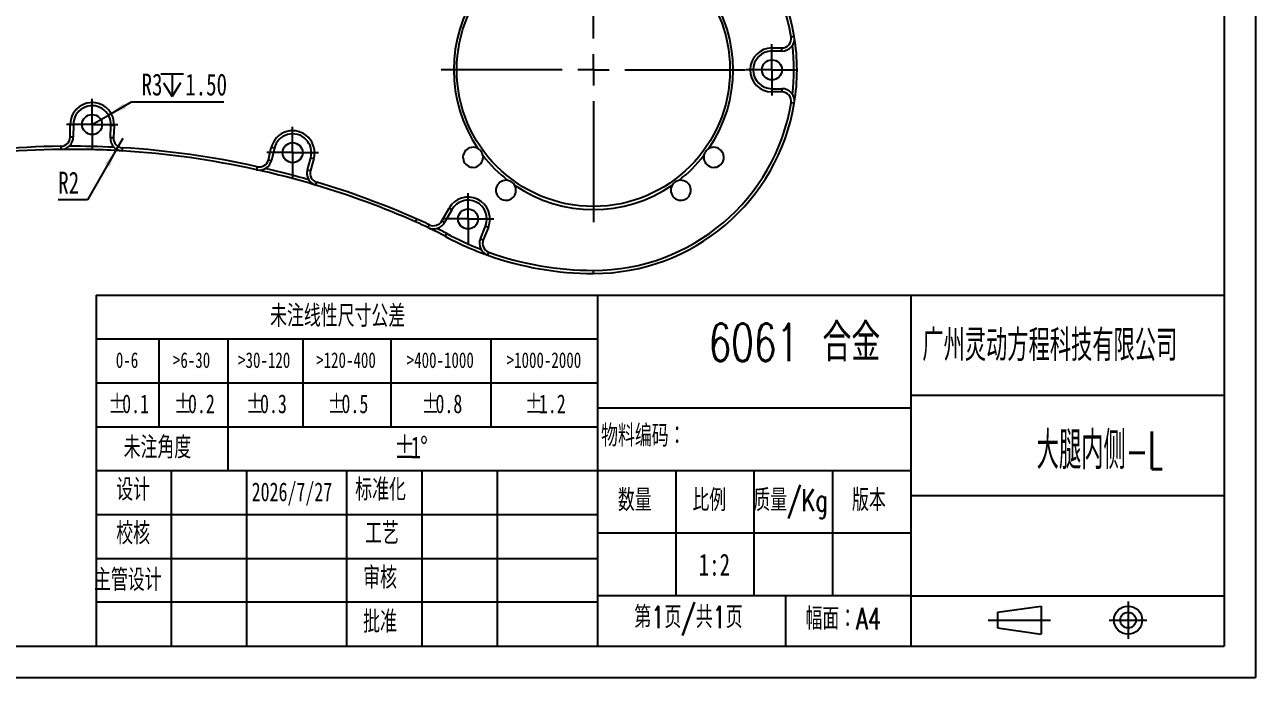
# Model space of a CAD drawing. Extents: x 0 to 297, y 0 to 210.
# Drawn here: x 100.6 to 297, y 0 to 104.2 of the extents above; entities that cross this region are included whole.
import ezdxf

# ---------------------------------------------------------------- set-up
doc = ezdxf.new("R2010")
doc.units = 0
doc.linetypes.add('SLD-中心线', pattern=[34.29, 30.48, -1.27, 1.27, -1.27])
doc.linetypes.add('SLD-实线', pattern=[0])
doc.layers.get('0').update_dxf_attribs({"linetype": 'CONTINUOUS'})
for name, color, linetype in [('中心线', 6, 'SLD-中心线'), ('图框', 7, 'SLD-实线'), ('尺寸线', 5, 'SLD-实线'), ('粗实线', 7, 'SLD-实线'), ('细实线', 7, 'SLD-实线')]:
    doc.layers.add(name, color=color, linetype=linetype)
doc.styles.add('SLDTEXTSTYLE0', font='TXT', dxfattribs={"width": 0.7, "bigfont": 'bigfont'})
doc.styles.add('SLDTEXTSTYLE1', font='TXT', dxfattribs={"width": 0.7})
doc.styles.add('SLDTEXTSTYLE2', font='TXT', dxfattribs={"width": 0.616621, "bigfont": 'bigfont'})
doc.styles.add('SLDTEXTSTYLE3', font='TXT', dxfattribs={"width": 0.538729, "bigfont": 'bigfont'})
doc.dimstyles.new('SLDDIMSTYLE8', dxfattribs={"dimtxt": 3.5, "dimasz": 3, "dimexe": 0, "dimexo": 0.0625, "dimgap": 0.875, "dimtad": 0, "dimtih": 1, "dimtoh": 1, "dimrnd": 1e-09, "dimzin": 12, "dimtxsty": 'SLDTEXTSTYLE1', "dimsah": 1, "dimcen": 0, "dimazin": 3, "dimtfac": 1, "dimtofl": 0, "dimtmove": 0, "dimatfit": 3, "dimtolj": 1, "dimtzin": 12})

# ---------------------------------------------------------------- blocks, each defined once
blk = doc.blocks.new('SW_TABLEANNOTATION_1')
at = {"layer": '细实线', "color": 0}
for p, q in [((0, 0), (0, -7)), ((0, 0), (5, 0)), ((5, 0), (10, 0)), ((10, 0), (21, 0)), ((21, 0), (33, 0)), ((33, 0), (47, 0)), ((47, 0), (63, 0)), ((63, 0), (80, 0)), ((80, 0), (80, -7)), ((0, -7), (0, -14)), ((0, -7), (5, -7)), ((5, -7), (10, -7)), ((10, -7), (10, -14)), ((10, -7), (21, -7)), ((21, -7), (21, -14)), ((21, -7), (33, -7)), ((33, -7), (33, -14)), ((33, -7), (47, -7)), ((47, -7), (47, -14)), ((47, -7), (63, -7)), ((63, -7), (63, -14)), ((63, -7), (80, -7)), ((80, -7), (80, -14)), ((0, -14), (0, -21)), ((0, -14), (5, -14)), ((5, -14), (10, -14)), ((10, -14), (10, -21)), ((10, -14), (21, -14)), ((21, -14), (21, -21)), ((21, -14), (33, -14)), ((33, -14), (33, -21)), ((33, -14), (47, -14)), ((47, -14), (47, -21)), ((47, -14), (63, -14)), ((63, -14), (63, -21)), ((63, -14), (80, -14)), ((80, -14), (80, -21)), ((0, -21), (0, -28)), ((0, -21), (5, -21)), ((5, -21), (10, -21)), ((10, -21), (21, -21)), ((21, -21), (21, -28)), ((21, -21), (21, -28)), ((21, -21), (33, -21)), ((33, -21), (47, -21)), ((47, -21), (63, -21)), ((63, -21), (80, -21)), ((80, -21), (80, -28)), ((0, -28), (5, -28)), ((5, -28), (10, -28)), ((10, -28), (21, -28)), ((21, -28), (33, -28)), ((33, -28), (47, -28)), ((47, -28), (63, -28)), ((63, -28), (80, -28))]:
    blk.add_line(p, q, dxfattribs=at)
at = {"layer": '细实线', "color": 0, "attachment_point": 1}
for s, insert, char_height, style in [('未注线性尺寸公差', (27.75, -1.56), 3.5, 'SLDTEXTSTYLE0'), ('0-6', (3.13, -9.12), 2.5, 'SLDTEXTSTYLE1'), ('>6-30', (12.24, -9.12), 2.5, 'SLDTEXTSTYLE1'), ('>30-120', (22.64, -9.12), 2.5, 'SLDTEXTSTYLE1'), ('>120-400', (35.1, -9.12), 2.5, 'SLDTEXTSTYLE1'), ('>400-1000', (49.55, -9.12), 2.5, 'SLDTEXTSTYLE1'), ('>1000-2000', (65.5, -9.12), 2.5, 'SLDTEXTSTYLE1'), ('%%p', (1.91, -15.84), 3, 'SLDTEXTSTYLE1'), ('%%p', (12.41, -15.84), 3, 'SLDTEXTSTYLE1'), ('%%p', (23.91, -15.84), 3, 'SLDTEXTSTYLE1'), ('%%p', (36.91, -15.84), 3, 'SLDTEXTSTYLE1'), ('%%p', (51.92, -15.84), 3, 'SLDTEXTSTYLE1'), ('%%p', (68.41, -15.84), 3, 'SLDTEXTSTYLE1'), ('0.1', (4.14, -15.84), 3, 'SLDTEXTSTYLE1'), ('0.2', (14.64, -15.84), 3, 'SLDTEXTSTYLE1'), ('0.3', (26.14, -15.84), 3, 'SLDTEXTSTYLE1'), ('0.5', (39.14, -15.84), 3, 'SLDTEXTSTYLE1'), ('0.8', (54.14, -15.84), 3, 'SLDTEXTSTYLE1'), ('1.2', (70.64, -15.84), 3, 'SLDTEXTSTYLE1'), ('未注角度', (4.38, -22.56), 3.5, 'SLDTEXTSTYLE0'), ('%%p', (47.57, -22.56), 3.5, 'SLDTEXTSTYLE1'), ('1', (50.17, -22.56), 3.5, 'SLDTEXTSTYLE1'), ('%%d', (51.7, -22.56), 3.5, 'SLDTEXTSTYLE1')]:
    blk.add_mtext(s, dxfattribs=dict(at, insert=insert, char_height=char_height, style=style))
blk = doc.blocks.new('SW_SYMBOL_HOLE_DEPTH')
at = {"layer": '尺寸线', "color": 0}
for p, q in [((0, 875), (800, 875)), ((400, 875), (400, 75)), ((100, 555), (400, 75)), ((700, 555), (400, 75))]:
    blk.add_line(p, q, dxfattribs=at)
blk = doc.blocks.new('_D_13')
at = {"layer": '尺寸线'}
for p, q in [((113.95, 89.73), (117.65, 91.86)), ((117.65, 91.86), (132.35, 91.86)), ((111.35, 88.23), (113.95, 89.73))]:
    blk.add_line(p, q, dxfattribs=at)
blk.add_solid([(113.95, 89.73), (116.77, 90.83), (116.33, 91.61)], dxfattribs=at)
at = {"layer": '尺寸线', "xscale": 0.004511737089201878, "yscale": 0.004511737089201878, "zscale": 0.004511737089201878}
blk.add_blockref('SW_SYMBOL_HOLE_DEPTH', (122.31, 92.38), dxfattribs=at)
at = {"layer": '尺寸线', "char_height": 3.5, "attachment_point": 1, "style": 'SLDTEXTSTYLE1'}
for s, insert in [('R3', (119.24, 96.37)), ('1.50', (126.21, 96.37))]:
    blk.add_mtext(s, dxfattribs=dict(at, insert=insert))
blk = doc.blocks.new('_D_14')
at = {"layer": '尺寸线'}
for p, q in [((116.25, 86.03), (115.25, 84.29)), ((115.25, 84.29), (110.59, 76.2)), ((110.59, 76.2), (105.94, 76.2))]:
    blk.add_line(p, q, dxfattribs=at)
blk.add_solid([(115.25, 84.29), (113.37, 81.92), (114.15, 81.47)], dxfattribs=at)
at = {"layer": '尺寸线', "insert": (105.94, 80.71), "char_height": 3.5, "attachment_point": 1, "style": 'SLDTEXTSTYLE1'}
blk.add_mtext('R2', dxfattribs=at)
blk = doc.blocks.new('SW_CENTERMARKSYMBOL_9')
at = {"layer": '中心线', "color": 0}
for p, q in [((0, 5), (0, 24.3)), ((0, 0), (0, 2.5)), ((-5, 0), (-24.3, 0)), ((0, 0), (-2.5, 0)), ((0, 0), (0, -2.5)), ((0, 0), (2.5, 0)), ((5, 0), (24.3, 0)), ((0, -5), (0, -24.3))]:
    blk.add_line(p, q, dxfattribs=at)
blk = doc.blocks.new('SW_CENTERMARKSYMBOL_12')
at = {"layer": '中心线', "color": 0}
for p, q in [((0, 2.5), (0, 4.1)), ((0, 0), (0, 2.5)), ((-2.5, 0), (-4.1, 0)), ((0, 0), (-2.5, 0)), ((0, 0), (0, -2.5)), ((0, 0), (2.5, 0)), ((2.5, 0), (4.1, 0)), ((0, -2.5), (0, -4.1))]:
    blk.add_line(p, q, dxfattribs=at)
blk = doc.blocks.new('SW_CENTERMARKSYMBOL_13')
at = {"layer": '中心线', "color": 0}
for p, q in [((0, 2.5), (0, 4.1)), ((0, 0), (0, 2.5)), ((-2.5, 0), (-4.1, 0)), ((0, 0), (-2.5, 0)), ((0, 0), (0, -2.5)), ((0, 0), (2.5, 0)), ((2.5, 0), (4.1, 0)), ((0, -2.5), (0, -4.1))]:
    blk.add_line(p, q, dxfattribs=at)
blk = doc.blocks.new('SW_CENTERMARKSYMBOL_14')
at = {"layer": '中心线', "color": 0}
for p, q in [((0, 2.5), (0, 4.1)), ((0, 0), (0, 2.5)), ((-2.5, 0), (-4.1, 0)), ((0, 0), (-2.5, 0)), ((0, 0), (0, -2.5)), ((0, 0), (2.5, 0)), ((2.5, 0), (4.1, 0)), ((0, -2.5), (0, -4.1))]:
    blk.add_line(p, q, dxfattribs=at)
blk = doc.blocks.new('SW_CENTERMARKSYMBOL_15')
at = {"layer": '中心线', "color": 0}
for p, q in [((0, 2.5), (0, 4.1)), ((0, 0), (0, 2.5)), ((-2.5, 0), (-4.1, 0)), ((0, 0), (-2.5, 0)), ((0, 0), (0, -2.5)), ((0, 0), (2.5, 0)), ((2.5, 0), (4.1, 0)), ((0, -2.5), (0, -4.1))]:
    blk.add_line(p, q, dxfattribs=at)

msp = doc.modelspace()

# ---------------------------------------------------------------- linework, layer by layer
at = {"color": 7, "linetype": 'SLD-实线'}
for p, q in [((223.4088497, 102.2852073), (222.915614, 102.2032401)), ((219.8485344, 100.4573385), (221.4359072, 100.4573385)), ((219.8485344, 99.9573385), (219.8485344, 100.4573385)), ((221.4359072, 99.9573385), (221.4359072, 100.4573385)), ((221.4359072, 99.9573385), (219.8485344, 99.9573385)), ((219.8485344, 93.9573385), (221.4359072, 93.9573385)), ((219.8485344, 93.9573385), (219.8485344, 93.4573385)), ((221.4359072, 93.4573385), (219.8485344, 93.4573385)), ((221.4359072, 93.9573385), (221.4359072, 93.4573385)), ((223.4088497, 91.6294696), (222.915614, 91.7114368)), ((107.8430272, 86.260617), (107.848548, 88.2430215)), ((107.848548, 88.2430215), (108.3485461, 88.241629)), ((108.3485461, 88.241629), (108.3430252, 86.2592245)), ((114.2552923, 86.116504), (114.3454316, 88.0968658)), ((114.8449145, 88.074131), (114.3454316, 88.0968658)), ((114.8449145, 88.074131), (114.7547752, 86.0937692)), ((106.3605127, 84.7648962), (106.3663393, 84.2649302)), ((107.8430272, 86.260617), (108.3430252, 86.2592245)), ((114.7547752, 86.0937692), (114.2552923, 86.116504)), ((116.1633923, 84.5282573), (116.1334485, 84.0291547)), ((139.4851067, 82.624781), (139.9433063, 84.553514)), ((140.4297675, 84.4379478), (139.9433063, 84.553514)), ((139.4851067, 82.624781), (139.9715678, 82.5092148)), ((140.4297675, 84.4379478), (139.9715678, 82.5092148)), ((145.6949272, 81.0197757), (146.2350416, 82.9271913)), ((146.7161261, 82.7909647), (146.1760117, 80.8835491)), ((146.2350416, 82.9271913), (146.7161261, 82.7909647)), ((137.7001311, 81.5072427), (137.5916004, 81.0191637)), ((145.6949272, 81.0197757), (146.1760117, 80.8835491)), ((147.0466326, 78.5585991), (147.1897908, 79.0376667)), ((167.1426668, 72.8426442), (168.3040848, 74.8904679)), ((168.7390062, 74.6438034), (167.5775882, 72.5959796)), ((168.7390062, 74.6438034), (168.3040848, 74.8904679)), ((162.977771, 72.6964784), (163.1792743, 73.154077)), ((167.5775882, 72.5959796), (167.1426668, 72.8426442)), ((164.9734727, 71.7790966), (165.1895802, 72.2299819)), ((167.7104471, 70.3908471), (167.9465833, 70.8315734)), ((173.3097685, 70.0166843), (174.1287244, 72.0366321)), ((174.5920894, 71.8487681), (173.7731335, 69.8288203)), ((174.1287244, 72.0366321), (174.5920894, 71.8487681)), ((173.3097685, 70.0166843), (173.7731335, 69.8288203)), ((174.4895678, 67.3820975), (174.657983, 67.8528802)), ((191.3485344, 64.4573385), (191.3485344, 64.9573385))]:
    msp.add_line(p, q, dxfattribs=at)
for centre, radius in [((191.3485344, 96.9573385), 21.8), ((219.8485344, 96.9573385), 1.6), ((111.3485344, 88.2332743), 1.6), ((143.3485344, 83.7445507), 1.6), ((171.3485344, 73.1638161), 1.6)]:
    msp.add_circle(centre, radius, dxfattribs=at)
for centre, radius, start, end in [((191.3485344, 96.9573385), 32, 9.435338723, 87.853759169), ((191.3485344, 96.9573385), 32.5, 9.435338723, 87.853759169), ((191.3485344, 96.9573385), 22.3, 145.684029037, 214.315970963), ((191.3485344, 96.9573385), 22.3, 325.684029037, 34.315970963), ((221.4359072, 101.9573385), 2, 270, 9.435338723), ((221.4359072, 101.9573385), 1.5, 270, 9.435338723), ((191.3485344, 96.9573385), 32.5, 350.564661277, 9.435338723), ((219.8485344, 96.9573385), 3.5, 90, 270), ((191.3485344, 96.9573385), 32, 352.99098754, 7.00901246), ((219.8485344, 96.9573385), 3, 90, 270), ((221.4359072, 91.9573385), 2, 350.564661277, 90), ((221.4359072, 91.9573385), 1.5, 350.564661277, 90), ((111.3485344, 88.2332743), 3.5, 357.393891187, 179.840436232), ((111.3485344, 88.2332743), 3, 357.393891187, 179.840436232), ((191.3485344, 96.9573385), 32, 270, 350.564661277), ((191.3485344, 96.9573385), 32.5, 270, 350.564661277), ((143.3485344, 83.7445507), 3.5, 344.189705533, 166.636250579), ((143.3485344, 83.7445507), 3, 344.189705533, 166.636250579), ((107.9572858, -52.2508214), 137.0250216, 90.667691404, 108.795873789), ((106.343033, 86.2647944), 1.5, 270.667691404, 359.840436232), ((106.343033, 86.2647944), 2, 270.667691404, 359.840436232), ((107.9572858, -52.2508214), 137.0250216, 87.116783678, 90.117543741), ((116.2532238, 86.025565), 2, 177.393891187, 266.566636015), ((116.2532238, 86.025565), 1.5, 177.393891187, 266.566636015), ((107.9572858, -52.2508214), 137.0250216, 77.46350575, 86.566636015), ((172.1343808, 82.9974387), 1.6, 60.179078714, 11.820921286), ((210.562688, 82.9974387), 1.6, 168.179078714, 119.820921286), ((107.9572858, -52.2508214), 136.5250216, 90.667691404, 108.795873789), ((107.9572858, -52.2508214), 136.5250216, 86.566636015, 90.667691404), ((107.9572858, -52.2508214), 136.5250216, 77.46350575, 86.566636015), ((138.0257232, 82.9714796), 2, 257.46350575, 346.636250579), ((138.0257232, 82.9714796), 1.5, 257.46350575, 346.636250579), ((191.3485344, 96.9573385), 22.3, 217.684029037, 232.315970963), ((191.3485344, 96.9573385), 22.3, 307.684029037, 322.315970963), ((107.9572858, -52.2508214), 136.5250216, 73.362450362, 77.46350575), ((107.9572858, -52.2508214), 137.0250216, 73.912598025, 76.913358088), ((147.6192653, 80.4748694), 2, 164.189705533, 253.362450362), ((147.6192653, 80.4748694), 1.5, 164.189705533, 253.362450362), ((107.9572858, -52.2508214), 137.0250216, 66.233729162, 73.362450362), ((177.3886347, 77.7431849), 1.6, 78.179078714, 29.820921286), ((205.3084342, 77.7431849), 1.6, 150.179078714, 101.820921286), ((107.9572858, -52.2508214), 136.5250216, 66.233729162, 73.362450362), ((171.3485344, 73.1638161), 3.5, 337.930684362, 150.440371481), ((191.3485344, 96.9573385), 22.3, 235.684029037, 304.315970963), ((171.3485344, 73.1638161), 3, 337.930684362, 150.440371481), ((135.4418085, 10.1644205), 68.3263309, 64.39178889, 66.233729162), ((135.4418085, 10.1644205), 68.8263309, 64.39178889, 66.233729162), ((165.8379027, 73.5826378), 1.5, 244.39178889, 330.440371481), ((165.8379027, 73.5826378), 2, 244.39178889, 330.440371481), ((135.4418085, 10.1644205), 68.3263309, 61.818097249, 64.39178889), ((135.4418085, 10.1644205), 68.8263309, 61.818097249, 63.302327333), ((191.3485344, 114.5091486), 49.5518102, 241.818097249, 248.762769976), ((191.3485344, 114.5091486), 50.0518102, 241.818097249, 250.316123542), ((175.1632285, 69.2652283), 2, 157.930684362, 250.316123542), ((175.1632285, 69.2652283), 1.5, 157.930684362, 250.316123542), ((191.3485344, 114.5091486), 50.0518102, 250.316123542, 270), ((191.3485344, 114.5091486), 49.5518102, 250.316123542, 270)]:
    msp.add_arc(centre, radius, start, end, dxfattribs=at)
for points in [[(173.700449, 83.3252043), (173.6785005, 83.4300746), (173.6458169, 83.5344947), (173.5549261, 83.7423676), (173.4974864, 83.8432059), (173.3616649, 84.0304695), (173.2826559, 84.1173472), (173.1141233, 84.2674133), (173.0230809, 84.3322463), (172.9300461, 84.385573)], [(209.7670228, 84.385573), (209.6740676, 84.332292), (209.584858, 84.2689404), (209.415246, 84.118262), (209.3370929, 84.0324727), (209.2009657, 83.8454312), (209.1427553, 83.7434425), (209.0521134, 83.5367855), (209.0185871, 83.4301645), (208.9966198, 83.3252043)], [(178.776769, 78.5388501), (178.723488, 78.6318053), (178.6601364, 78.7210149), (178.5094579, 78.8906269), (178.4236687, 78.96878), (178.2366271, 79.1049071), (178.1346385, 79.1631176), (177.9279815, 79.2537595), (177.8213605, 79.2872858), (177.7164002, 79.3092531)], [(204.9806686, 79.3092531), (204.8757983, 79.2873046), (204.7713782, 79.2546209), (204.5635053, 79.1637302), (204.462667, 79.1062904), (204.2754034, 78.9704689), (204.1885257, 78.89146), (204.0384596, 78.7229274), (203.9736266, 78.631885), (203.9202999, 78.5388501)]]:
    msp.add_open_spline(points, degree=3, knots=[0, 0, 0, 0, 0.25, 0.25, 0.5, 0.5, 0.75, 0.75, 1, 1, 1, 1], dxfattribs=at)
at = {"layer": '中心线'}
for p, q in [((276.6807843, 12.1342907), (276.6807843, 6.1342907)), ((254.3262578, 9.1342907), (264.3262578, 9.1342907)), ((273.6807843, 9.1342907), (279.6807843, 9.1342907))]:
    msp.add_line(p, q, dxfattribs=at)
at = {"layer": '粗实线'}
for p, q in [((292, 205), (292, 5)), ((112, 61), (292, 61)), ((112, 61), (112, 5)), ((255.8262578, 10.3842907), (262.8262578, 11.3842907)), ((255.8262578, 10.3842907), (255.8262578, 7.8842907)), ((262.8262578, 11.3842907), (262.8262578, 6.8842907)), ((255.8262578, 7.8842907), (262.8262578, 6.8842907)), ((25, 5), (292, 5))]:
    msp.add_line(p, q, dxfattribs=at)
for radius in [2.25, 1.25]:
    msp.add_circle((276.6807843, 9.1342907), radius, dxfattribs=at)
at = {"layer": '细实线'}
for p, q in [((297, 210), (297, 0)), ((192, 61), (192, 5)), ((242, 61), (242, 5)), ((292, 45), (242, 45)), ((192, 43), (242, 43)), ((112, 33), (192, 33)), ((124, 5), (124, 33)), ((136, 33), (136, 5)), ((152, 5), (152, 33)), ((164, 5), (164, 33)), ((176, 33), (176, 5)), ((192, 33), (242, 33)), ((204.5, 33), (204.5, 13)), ((217, 13), (217, 33)), ((229.5, 33), (229.5, 13)), ((292, 29), (242, 29)), ((112, 26), (192, 26)), ((242, 23), (192, 23)), ((112, 19), (192, 19)), ((192, 12), (112, 12)), ((242, 13), (192, 13)), ((222, 13), (222, 5)), ((242, 13), (292, 13)), ((0, 0), (297, 0))]:
    msp.add_line(p, q, dxfattribs=at)

# ---------------------------------------------------------------- block references
at = {"layer": '中心线'}
for name, p in [('SW_CENTERMARKSYMBOL_9', (191.3485344, 96.9573385)), ('SW_CENTERMARKSYMBOL_15', (219.8485344, 96.9573385)), ('SW_CENTERMARKSYMBOL_12', (111.3485344, 88.2332743)), ('SW_CENTERMARKSYMBOL_13', (143.3485344, 83.7445507)), ('SW_CENTERMARKSYMBOL_14', (171.3485344, 73.1638161))]:
    msp.add_blockref(name, p, dxfattribs=at)
at = {"layer": '细实线'}
msp.add_blockref('SW_TABLEANNOTATION_1', (112.0007917, 61.0070374), dxfattribs=at)

# ---------------------------------------------------------------- texts
at = {"layer": '图框'}
for s, insert, char_height, attachment_point, style in [('6061 合金', (223.4446778, 56.4554103), 6, 2, 'SLDTEXTSTYLE0'), ('广州灵动方程科技有限公司', (243.8452362, 55.4968985), 5, 1, 'SLDTEXTSTYLE2'), ('物料编码：', (192.5793345, 40.3195042), 3.5, 1, 'SLDTEXTSTYLE0'), ('大腿内侧-L', (272.1776845, 39.2437219), 6, 2, 'SLDTEXTSTYLE3'), ('设计', (115.1949698, 31.7208861), 3.5, 1, 'SLDTEXTSTYLE0'), ('标准化', (153.3356757, 31.720886), 3.5, 1, 'SLDTEXTSTYLE0'), ('2026/7/27', (136.8092551, 31.1194075), 3, 1, 'SLDTEXTSTYLE1'), ('数量', (195.2585289, 30.0414096), 3.5, 1, 'SLDTEXTSTYLE0'), ('比例', (207.152454, 30.0414096), 3.5, 1, 'SLDTEXTSTYLE0'), ('质量/Kg', (216.8820442, 30.0414095), 3.5, 1, 'SLDTEXTSTYLE0'), ('版本', (232.6177463, 30.0414096), 3.5, 1, 'SLDTEXTSTYLE0'), ('校核', (115.1949698, 24.7385796), 3.5, 1, 'SLDTEXTSTYLE0'), ('工艺', (154.9106756, 24.7385796), 3.5, 1, 'SLDTEXTSTYLE0'), ('1:2', (208.1559731, 19.7390396), 3.5, 1, 'SLDTEXTSTYLE1'), ('主管设计', (111.6496572, 17.3105139), 3.5, 1, 'SLDTEXTSTYLE0'), ('审核', (154.6002507, 17.6531182), 3.5, 1, 'SLDTEXTSTYLE0'), ('第1页/共1页', (197.8882411, 11.3598808), 3.5, 1, 'SLDTEXTSTYLE0'), ('批准', (154.6002507, 10.6498997), 3.5, 1, 'SLDTEXTSTYLE0'), ('幅面：A4', (225.1925109, 11.1164645), 3.5, 1, 'SLDTEXTSTYLE0')]:
    msp.add_mtext(s, dxfattribs=dict(at, insert=insert, char_height=char_height, attachment_point=attachment_point, style=style))

# ---------------------------------------------------------------- dimensions: what is measured, and where the dimension line sits
at = {"layer": '尺寸线'}
dim = msp.add_radius_dim(center=(111.3485344, 88.2332743), mpoint=(113.9496066, 89.7280731), text='<>{\\fGDT;x}1.50', dimstyle='SLDDIMSTYLE8', dxfattribs=at)
dim.commit()
dim.dimension.update_dxf_attribs({"geometry": '_D_13', "text_midpoint": (125.7927954, 94.0204268), "dimtype": 164})
dim = msp.add_radius_dim(center=(116.2532238, 86.025565), mpoint=(115.2545074, 84.2927737), dimstyle='SLDDIMSTYLE8', dxfattribs=at)
dim.commit()
dim.dimension.update_dxf_attribs({"geometry": '_D_14', "text_midpoint": (107.4713667, 78.3683917), "dimtype": 164})

doc.saveas('drawing.dxf')
